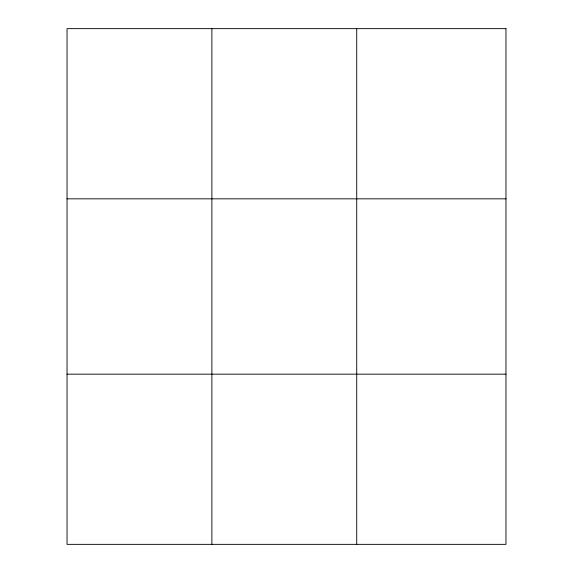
<?xml version="1.0" encoding="UTF-8"?>
<svg xmlns="http://www.w3.org/2000/svg" width="573" height="573" viewBox="0 0 573 573"><rect width="100%" height="100%" fill="white"/><g stroke="black" fill="none" stroke-linecap="round" stroke-linejoin="round"><path stroke-width="0.86" d="M211.881 28.65L211.881 544.35M356.728 28.65L356.728 544.35M67.034 198.831L505.966 198.831M67.034 374.169L505.966 374.169M505.966 28.65L505.966 544.35L67.034 544.35L67.034 28.65L505.966 28.65"/></g></svg>
